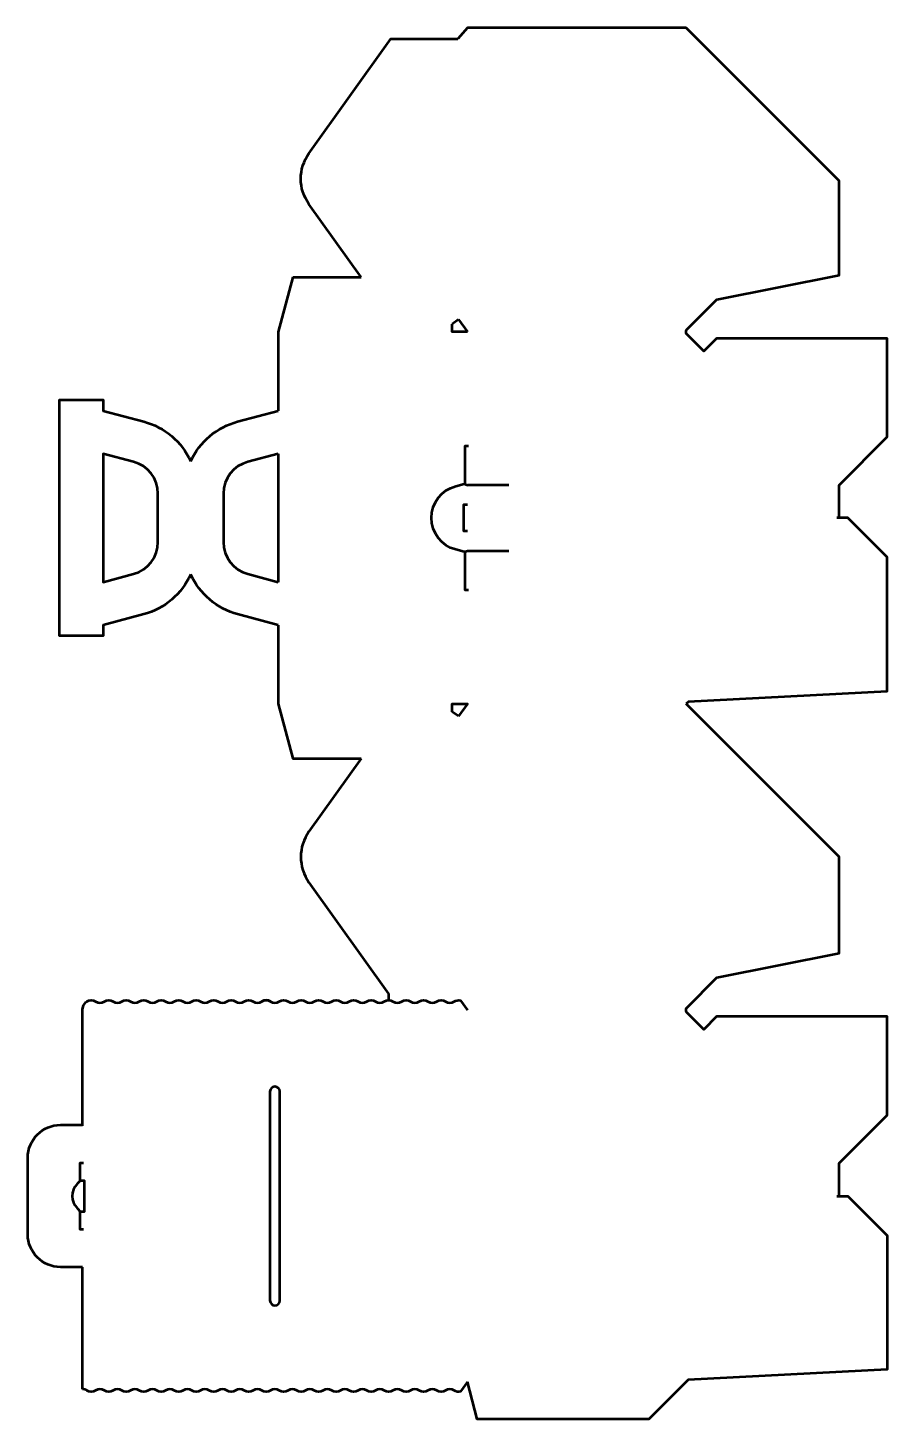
# Model space of a CAD drawing. Header units: centimetres. Extents: x -6 to 6, y -9.7 to 9.7.
import ezdxf

# ---------------------------------------------------------------- set-up
doc = ezdxf.new("R2010")
doc.units = ezdxf.units.CM
doc.header["$MEASUREMENT"] = 0
doc.layers.add('Camada 1', color=7, linetype='Continuous')

msp = doc.modelspace()

# ---------------------------------------------------------------- linework, layer by layer
at = {"layer": 'Camada 1', "lineweight": 53}
for points, knots in [([(3.1924, 9.71485), (3.1924, 9.71485), (0.13955, 9.71485), (0.13955, 9.71485), (0.13955, 9.71485), (0.13955, 9.71485), (0.0065, 9.56208), (0.0065, 9.56208)], [0, 0, 0, 0, 0.33333333, 0.33333333, 0.33333333, 0.33333333, 1, 1, 1, 1]), ([(3.1924, 5.4735), (3.1924, 5.48408), (3.19655, 5.49411), (3.20402, 5.50165), (3.20402, 5.50165), (3.20402, 5.50165), (3.62373, 5.92117), (3.62373, 5.92117), (3.62373, 5.92117), (3.62373, 5.92117), (5.33085, 6.26264), (5.33085, 6.26264), (5.33085, 6.26264), (5.33085, 6.26264), (5.33085, 7.5763), (5.33085, 7.5763), (5.33085, 7.5763), (5.33085, 7.5763), (3.1924, 9.71485), (3.1924, 9.71485)], [0, 0, 0, 0, 0.16666667, 0.16666667, 0.16666667, 0.16666667, 0.33333333, 0.33333333, 0.33333333, 0.33333333, 0.5, 0.5, 0.5, 0.5, 0.66666667, 0.66666667, 0.66666667, 0.66666667, 1, 1, 1, 1]), ([(-1.34664, 6.23214), (-1.34664, 6.23214), (-2.07496, 7.25174), (-2.07496, 7.25174), (-2.07496, 7.25174), (-2.22667, 7.46428), (-2.22667, 7.74963), (-2.07496, 7.96196), (-2.07496, 7.96196), (-2.07496, 7.96196), (-0.93201, 9.56208), (-0.93201, 9.56208), (-0.93201, 9.56208), (-0.93201, 9.56208), (0.00652, 9.56208), (0.00652, 9.56208)], [0, 0, 0, 0, 0.2, 0.2, 0.2, 0.2, 0.4, 0.4, 0.4, 0.4, 0.6, 0.6, 0.6, 0.6, 1, 1, 1, 1]), ([(-2.30041, 6.23214), (-2.30041, 6.23214), (-2.50509, 5.46845), (-2.50509, 5.46845), (-2.50509, 5.46845), (-2.50509, 5.46845), (-2.50509, 4.3686), (-2.50509, 4.3686)], [0, 0, 0, 0, 0.33333333, 0.33333333, 0.33333333, 0.33333333, 1, 1, 1, 1]), ([(0.13744, 5.46845), (0.13744, 5.46845), (-0.0764, 5.46845), (-0.0764, 5.46845), (-0.0764, 5.46845), (-0.0764, 5.46845), (-0.0764, 5.57841), (-0.0764, 5.57841)], [0, 0, 0, 0, 0.33333333, 0.33333333, 0.33333333, 0.33333333, 1, 1, 1, 1]), ([(5.33089, 2.87175), (5.33089, 2.87175), (5.33089, 3.32985), (5.33089, 3.32985), (5.33089, 3.32985), (5.33089, 3.32985), (6.00301, 4.00202), (6.00301, 4.00202), (6.00301, 4.00202), (6.00301, 4.00202), (6.00301, 5.37672), (6.00301, 5.37672), (6.00301, 5.37672), (6.00301, 5.37672), (3.61928, 5.37672), (3.61928, 5.37672), (3.61928, 5.37672), (3.61928, 5.37672), (3.44082, 5.19836), (3.44082, 5.19836), (3.44082, 5.19836), (3.44082, 5.19836), (3.20404, 5.43514), (3.20404, 5.43514), (3.20404, 5.43514), (3.19658, 5.44271), (3.19242, 5.45273), (3.19242, 5.46329), (3.19242, 5.46329), (3.19242, 5.46329), (3.19242, 5.4735), (3.19242, 5.4735)], [0, 0, 0, 0, 0.11111111, 0.11111111, 0.11111111, 0.11111111, 0.22222222, 0.22222222, 0.22222222, 0.22222222, 0.33333333, 0.33333333, 0.33333333, 0.33333333, 0.44444444, 0.44444444, 0.44444444, 0.44444444, 0.55555556, 0.55555556, 0.55555556, 0.55555556, 0.66666667, 0.66666667, 0.66666667, 0.66666667, 0.77777778, 0.77777778, 0.77777778, 0.77777778, 1, 1, 1, 1]), ([(-3.72709, 2.08033), (-3.85221, 1.80731), (-4.09261, 1.60424), (-4.38267, 1.5265), (-4.38267, 1.5265), (-4.38267, 1.5265), (-4.94909, 1.37473), (-4.94909, 1.37473), (-4.94909, 1.37473), (-4.94909, 1.37473), (-4.94909, 1.22196), (-4.94909, 1.22196), (-4.94909, 1.22196), (-4.94909, 1.22196), (-5.56007, 1.22197), (-5.56007, 1.22197), (-5.56007, 1.22197), (-5.56007, 1.22197), (-5.56007, 4.52137), (-5.56007, 4.52137), (-5.56007, 4.52137), (-5.56007, 4.52137), (-4.9491, 4.52137), (-4.9491, 4.52137), (-4.9491, 4.52137), (-4.9491, 4.52137), (-4.9491, 4.3686), (-4.9491, 4.3686), (-4.9491, 4.3686), (-4.9491, 4.3686), (-4.38268, 4.21678), (-4.38268, 4.21678), (-4.38268, 4.21678), (-4.09262, 4.13905), (-3.85222, 3.93614), (-3.7271, 3.66303)], [0, 0, 0, 0, 0.1, 0.1, 0.1, 0.1, 0.2, 0.2, 0.2, 0.2, 0.3, 0.3, 0.3, 0.3, 0.4, 0.4, 0.4, 0.4, 0.5, 0.5, 0.5, 0.5, 0.6, 0.6, 0.6, 0.6, 0.7, 0.7, 0.7, 0.7, 0.8, 0.8, 0.8, 0.8, 1, 1, 1, 1]), ([(-3.72709, 3.66304), (-3.60205, 3.93614), (-3.36165, 4.13903), (-3.07156, 4.21679), (-3.07156, 4.21679), (-3.07156, 4.21679), (-2.50509, 4.36861), (-2.50509, 4.36861)], [0, 0, 0, 0, 0.33333333, 0.33333333, 0.33333333, 0.33333333, 1, 1, 1, 1]), ([(-4.1853, 3.21139), (-4.1853, 3.21139), (-4.1853, 2.53194), (-4.1853, 2.53194), (-4.1853, 2.53194), (-4.1853, 2.32451), (-4.32458, 2.14303), (-4.52503, 2.08929), (-4.52503, 2.08929), (-4.52503, 2.08929), (-4.94908, 1.97568), (-4.94908, 1.97568), (-4.94908, 1.97568), (-4.94908, 1.97568), (-4.94908, 3.76768), (-4.94908, 3.76768), (-4.94908, 3.76768), (-4.94908, 3.76768), (-4.52503, 3.65401), (-4.52503, 3.65401), (-4.52503, 3.65401), (-4.32457, 3.60036), (-4.1853, 3.41875), (-4.1853, 3.21139)], [0, 0, 0, 0, 0.14285714, 0.14285714, 0.14285714, 0.14285714, 0.28571429, 0.28571429, 0.28571429, 0.28571429, 0.42857143, 0.42857143, 0.42857143, 0.42857143, 0.57142857, 0.57142857, 0.57142857, 0.57142857, 0.71428571, 0.71428571, 0.71428571, 0.71428571, 1, 1, 1, 1]), ([(-2.50509, 3.76765), (-2.50509, 3.76765), (-2.92916, 3.65398), (-2.92916, 3.65398), (-2.92916, 3.65398), (-3.12956, 3.60035), (-3.26889, 3.41874), (-3.26889, 3.21138), (-3.26889, 3.21138), (-3.26889, 3.21138), (-3.26889, 2.53193), (-3.26889, 2.53193), (-3.26889, 2.53193), (-3.26889, 2.3245), (-3.12956, 2.14302), (-2.92916, 2.08928), (-2.92916, 2.08928), (-2.92916, 2.08928), (-2.50509, 1.97567), (-2.50509, 1.97567)], [0, 0, 0, 0, 0.16666667, 0.16666667, 0.16666667, 0.16666667, 0.33333333, 0.33333333, 0.33333333, 0.33333333, 0.5, 0.5, 0.5, 0.5, 0.66666667, 0.66666667, 0.66666667, 0.66666667, 1, 1, 1, 1]), ([(0.10685, 3.34014), (0.10685, 3.34014), (0.10685, 3.87978), (0.10685, 3.87978), (0.10685, 3.87978), (0.10685, 3.87978), (0.15278, 3.87978), (0.15278, 3.87978)], [0, 0, 0, 0, 0.33333333, 0.33333333, 0.33333333, 0.33333333, 1, 1, 1, 1]), ([(0.09164, 2.39822), (0.09164, 2.39822), (-0.02359, 2.42902), (-0.02359, 2.42902), (-0.02359, 2.42902), (-0.22401, 2.48262), (-0.36326, 2.66429), (-0.36326, 2.87172), (-0.36326, 2.87172), (-0.36326, 3.0791), (-0.22401, 3.26063), (-0.02359, 3.31429), (-0.02359, 3.31429), (-0.02359, 3.31429), (0.09164, 3.34519), (0.09164, 3.34519), (0.09164, 3.34519), (0.09164, 3.34519), (0.13741, 3.32982), (0.13741, 3.32982)], [0, 0, 0, 0, 0.16666667, 0.16666667, 0.16666667, 0.16666667, 0.33333333, 0.33333333, 0.33333333, 0.33333333, 0.5, 0.5, 0.5, 0.5, 0.66666667, 0.66666667, 0.66666667, 0.66666667, 1, 1, 1, 1]), ([(0.13744, 3.05495), (0.13744, 3.05495), (0.08394, 3.05495), (0.08394, 3.05495), (0.08394, 3.05495), (0.08394, 3.05495), (0.08394, 2.68834), (0.08394, 2.68834), (0.08394, 2.68834), (0.08394, 2.68834), (0.13744, 2.68834), (0.13744, 2.68834)], [0, 0, 0, 0, 0.25, 0.25, 0.25, 0.25, 0.5, 0.5, 0.5, 0.5, 1, 1, 1, 1]), ([(3.2229, 0.30547), (3.2229, 0.30547), (6.00301, 0.4511), (6.00301, 0.4511), (6.00301, 0.4511), (6.00301, 0.4511), (6.00301, 2.32171), (6.00301, 2.32171), (6.00301, 2.32171), (6.00301, 2.32171), (5.45316, 2.87175), (5.45316, 2.87175), (5.45316, 2.87175), (5.45316, 2.87175), (5.30031, 2.87175), (5.30031, 2.87175)], [0, 0, 0, 0, 0.2, 0.2, 0.2, 0.2, 0.4, 0.4, 0.4, 0.4, 0.6, 0.6, 0.6, 0.6, 1, 1, 1, 1]), ([(0.15278, 1.8635), (0.15278, 1.8635), (0.10685, 1.8635), (0.10685, 1.8635), (0.10685, 1.8635), (0.10685, 1.8635), (0.10685, 2.40328), (0.10685, 2.40328)], [0, 0, 0, 0, 0.33333333, 0.33333333, 0.33333333, 0.33333333, 1, 1, 1, 1]), ([(-2.50509, 1.37474), (-2.50509, 1.37474), (-3.07156, 1.52651), (-3.07156, 1.52651), (-3.07156, 1.52651), (-3.36168, 1.60424), (-3.60208, 1.80731), (-3.72709, 2.08034)], [0, 0, 0, 0, 0.33333333, 0.33333333, 0.33333333, 0.33333333, 1, 1, 1, 1]), ([(-2.50509, 1.37474), (-2.50509, 1.37474), (-2.50509, 0.27492), (-2.50509, 0.27492), (-2.50509, 0.27492), (-2.50509, 0.27492), (-2.30041, -0.48883), (-2.30041, -0.48883), (-2.30041, -0.48883), (-2.30041, -0.48883), (-1.34664, -0.48883), (-1.34664, -0.48883)], [0, 0, 0, 0, 0.25, 0.25, 0.25, 0.25, 0.5, 0.5, 0.5, 0.5, 1, 1, 1, 1]), ([(-0.0764, 0.16482), (-0.0764, 0.16482), (-0.0764, 0.27492), (-0.0764, 0.27492), (-0.0764, 0.27492), (-0.0764, 0.27492), (0.13744, 0.27492), (0.13744, 0.27492), (0.13744, 0.27492), (0.13744, 0.27492), (0.01319, 0.10098), (0.01319, 0.10098)], [0, 0, 0, 0, 0.25, 0.25, 0.25, 0.25, 0.5, 0.5, 0.5, 0.5, 1, 1, 1, 1]), ([(3.1924, -3.99686), (3.1924, -3.98638), (3.19655, -3.9763), (3.20402, -3.96879), (3.20402, -3.96879), (3.20402, -3.96879), (3.62373, -3.54921), (3.62373, -3.54921), (3.62373, -3.54921), (3.62373, -3.54921), (5.33085, -3.20777), (5.33085, -3.20777), (5.33085, -3.20777), (5.33085, -3.20777), (5.33084, -1.86358), (5.33084, -1.86358), (5.33084, -1.86358), (5.33084, -1.86358), (3.19237, 0.27491), (3.19237, 0.27491)], [0, 0, 0, 0, 0.16666667, 0.16666667, 0.16666667, 0.16666667, 0.33333333, 0.33333333, 0.33333333, 0.33333333, 0.5, 0.5, 0.5, 0.5, 0.66666667, 0.66666667, 0.66666667, 0.66666667, 1, 1, 1, 1]), ([(-1.34664, -0.48883), (-1.34664, -0.48883), (-2.07496, -1.50843), (-2.07496, -1.50843), (-2.07496, -1.50843), (-2.22667, -1.72081), (-2.22667, -2.00619), (-2.07496, -2.2187), (-2.07496, -2.2187), (-2.07496, -2.2187), (-0.96241, -3.77633), (-0.96241, -3.77633), (-0.96241, -3.77633), (-0.96241, -3.77633), (-0.96241, -3.8646), (-0.96241, -3.8646)], [0, 0, 0, 0, 0.2, 0.2, 0.2, 0.2, 0.4, 0.4, 0.4, 0.4, 0.6, 0.6, 0.6, 0.6, 1, 1, 1, 1]), ([(-5.23935, -5.61788), (-5.23935, -5.61788), (-5.23935, -3.9903), (-5.23935, -3.9903), (-5.23935, -3.9903), (-5.21747, -3.90272), (-5.19617, -3.89608), (-5.17823, -3.88367), (-5.17823, -3.88367), (-5.14151, -3.85816), (-5.0928, -3.85816), (-5.05602, -3.88367), (-5.05602, -3.88367), (-5.01919, -3.90915), (-4.97051, -3.90915), (-4.93381, -3.88367), (-4.93381, -3.88367), (-4.89706, -3.85816), (-4.84838, -3.85816), (-4.81155, -3.88367), (-4.81155, -3.88367), (-4.77485, -3.90915), (-4.72617, -3.90915), (-4.68942, -3.88367), (-4.68942, -3.88367), (-4.65259, -3.85816), (-4.60399, -3.85816), (-4.56721, -3.88367), (-4.56721, -3.88367), (-4.53046, -3.90915), (-4.48183, -3.90915), (-4.44503, -3.88367), (-4.44503, -3.88367), (-4.40828, -3.85816), (-4.35954, -3.85816), (-4.32279, -3.88367), (-4.32279, -3.88367), (-4.28607, -3.90915), (-4.23741, -3.90915), (-4.20058, -3.88367), (-4.20058, -3.88367), (-4.16383, -3.85816), (-4.1152, -3.85816), (-4.07845, -3.88367), (-4.07845, -3.88367), (-4.0417, -3.90915), (-3.99296, -3.90915), (-3.95627, -3.88367), (-3.95627, -3.88367), (-3.91944, -3.85816), (-3.87084, -3.85816), (-3.83401, -3.88367), (-3.83401, -3.88367), (-3.79731, -3.90915), (-3.74858, -3.90915), (-3.71183, -3.88367), (-3.71183, -3.88367), (-3.67508, -3.85816), (-3.62634, -3.85816), (-3.58962, -3.88367), (-3.58962, -3.88367), (-3.55287, -3.90915), (-3.50419, -3.90915), (-3.46738, -3.88367), (-3.46738, -3.88367), (-3.43066, -3.85816), (-3.382, -3.85816), (-3.34525, -3.88367), (-3.34525, -3.88367), (-3.30855, -3.90915), (-3.25982, -3.90915), (-3.22307, -3.88367), (-3.22307, -3.88367), (-3.18632, -3.85816), (-3.13769, -3.85816), (-3.10086, -3.88367), (-3.10086, -3.88367), (-3.06411, -3.90915), (-3.01543, -3.90915), (-2.97873, -3.88367), (-2.97873, -3.88367), (-2.94198, -3.85816), (-2.89322, -3.85816), (-2.85647, -3.88367), (-2.85647, -3.88367), (-2.81964, -3.90915), (-2.77104, -3.90915), (-2.73415, -3.88367), (-2.73415, -3.88367), (-2.69743, -3.85816), (-2.64877, -3.85816), (-2.61204, -3.88367), (-2.61204, -3.88367), (-2.57529, -3.90915), (-2.52661, -3.90915), (-2.4898, -3.88367), (-2.4898, -3.88367), (-2.4531, -3.85816), (-2.40442, -3.85816), (-2.36762, -3.88367), (-2.36762, -3.88367), (-2.33087, -3.90915), (-2.28224, -3.90915), (-2.24549, -3.88367), (-2.24549, -3.88367), (-2.20874, -3.85816), (-2.15998, -3.85816), (-2.12328, -3.88367), (-2.12328, -3.88367), (-2.08653, -3.90915), (-2.03779, -3.90915), (-2.00102, -3.88367), (-2.00102, -3.88367), (-1.96432, -3.85816), (-1.91553, -3.85816), (-1.87881, -3.88367), (-1.87881, -3.88367), (-1.84206, -3.90915), (-1.79343, -3.90915), (-1.75668, -3.88367), (-1.75668, -3.88367), (-1.71988, -3.85816), (-1.67119, -3.85816), (-1.63439, -3.88367), (-1.63439, -3.88367), (-1.59767, -3.90915), (-1.54901, -3.90915), (-1.51226, -3.88367), (-1.51226, -3.88367), (-1.47554, -3.85816), (-1.42675, -3.85816), (-1.39005, -3.88367), (-1.39005, -3.88367), (-1.3533, -3.90915), (-1.30456, -3.90915), (-1.26787, -3.88367), (-1.26787, -3.88367), (-1.23112, -3.85816), (-1.18244, -3.85816), (-1.14574, -3.88367), (-1.14574, -3.88367), (-1.10891, -3.90915), (-1.06023, -3.90915), (-1.02348, -3.88367), (-1.02348, -3.88367), (-0.98678, -3.85816), (-0.93805, -3.85816), (-0.9013, -3.88367), (-0.9013, -3.88367), (-0.86455, -3.90915), (-0.81581, -3.90915), (-0.77909, -3.88367), (-0.77909, -3.88367), (-0.74223, -3.85816), (-0.6936, -3.85816), (-0.65696, -3.88367), (-0.65696, -3.88367), (-0.62013, -3.90915), (-0.57147, -3.90915), (-0.53464, -3.88367), (-0.53464, -3.88367), (-0.49789, -3.85816), (-0.44926, -3.85816), (-0.41238, -3.88367), (-0.41238, -3.88367), (-0.37568, -3.90915), (-0.327, -3.90915), (-0.2903, -3.88367), (-0.2903, -3.88367), (-0.25355, -3.85816), (-0.20479, -3.85816), (-0.16801, -3.88367), (-0.16801, -3.88367), (-0.13134, -3.90915), (-0.08263, -3.90915), (-0.04583, -3.88367), (-0.04583, -3.88367), (-0.02032, -3.866), (0.01158, -3.86025), (0.04164, -3.8679), (0.04164, -3.8679), (0.04164, -3.8679), (0.13745, -4.00204), (0.13745, -4.00204)], [0, 0, 0, 0, 0.0212766, 0.0212766, 0.0212766, 0.0212766, 0.04255319, 0.04255319, 0.04255319, 0.04255319, 0.06382979, 0.06382979, 0.06382979, 0.06382979, 0.08510638, 0.08510638, 0.08510638, 0.08510638, 0.10638298, 0.10638298, 0.10638298, 0.10638298, 0.12765957, 0.12765957, 0.12765957, 0.12765957, 0.14893617, 0.14893617, 0.14893617, 0.14893617, 0.17021277, 0.17021277, 0.17021277, 0.17021277, 0.19148936, 0.19148936, 0.19148936, 0.19148936, 0.21276596, 0.21276596, 0.21276596, 0.21276596, 0.23404255, 0.23404255, 0.23404255, 0.23404255, 0.25531915, 0.25531915, 0.25531915, 0.25531915, 0.27659574, 0.27659574, 0.27659574, 0.27659574, 0.29787234, 0.29787234, 0.29787234, 0.29787234, 0.31914894, 0.31914894, 0.31914894, 0.31914894, 0.34042553, 0.34042553, 0.34042553, 0.34042553, 0.36170213, 0.36170213, 0.36170213, 0.36170213, 0.38297872, 0.38297872, 0.38297872, 0.38297872, 0.40425532, 0.40425532, 0.40425532, 0.40425532, 0.42553191, 0.42553191, 0.42553191, 0.42553191, 0.44680851, 0.44680851, 0.44680851, 0.44680851, 0.46808511, 0.46808511, 0.46808511, 0.46808511, 0.4893617, 0.4893617, 0.4893617, 0.4893617, 0.5106383, 0.5106383, 0.5106383, 0.5106383, 0.53191489, 0.53191489, 0.53191489, 0.53191489, 0.55319149, 0.55319149, 0.55319149, 0.55319149, 0.57446809, 0.57446809, 0.57446809, 0.57446809, 0.59574468, 0.59574468, 0.59574468, 0.59574468, 0.61702128, 0.61702128, 0.61702128, 0.61702128, 0.63829787, 0.63829787, 0.63829787, 0.63829787, 0.65957447, 0.65957447, 0.65957447, 0.65957447, 0.68085106, 0.68085106, 0.68085106, 0.68085106, 0.70212766, 0.70212766, 0.70212766, 0.70212766, 0.72340426, 0.72340426, 0.72340426, 0.72340426, 0.74468085, 0.74468085, 0.74468085, 0.74468085, 0.76595745, 0.76595745, 0.76595745, 0.76595745, 0.78723404, 0.78723404, 0.78723404, 0.78723404, 0.80851064, 0.80851064, 0.80851064, 0.80851064, 0.82978723, 0.82978723, 0.82978723, 0.82978723, 0.85106383, 0.85106383, 0.85106383, 0.85106383, 0.87234043, 0.87234043, 0.87234043, 0.87234043, 0.89361702, 0.89361702, 0.89361702, 0.89361702, 0.91489362, 0.91489362, 0.91489362, 0.91489362, 0.93617021, 0.93617021, 0.93617021, 0.93617021, 0.95744681, 0.95744681, 0.95744681, 0.95744681, 1, 1, 1, 1]), ([(5.33089, -6.59883), (5.33089, -6.59883), (5.33089, -6.14052), (5.33089, -6.14052), (5.33089, -6.14052), (5.33089, -6.14052), (6.00301, -5.46845), (6.00301, -5.46845), (6.00301, -5.46845), (6.00301, -5.46845), (6.00301, -4.09367), (6.00301, -4.09367), (6.00301, -4.09367), (6.00301, -4.09367), (3.61928, -4.09367), (3.61928, -4.09367), (3.61928, -4.09367), (3.61928, -4.09367), (3.44082, -4.27213), (3.44082, -4.27213), (3.44082, -4.27213), (3.44082, -4.27213), (3.20404, -4.03535), (3.20404, -4.03535), (3.20404, -4.03535), (3.19658, -4.02786), (3.19242, -4.01776), (3.19242, -4.00722), (3.19242, -4.00722), (3.19242, -4.00722), (3.19242, -3.99687), (3.19242, -3.99687)], [0, 0, 0, 0, 0.11111111, 0.11111111, 0.11111111, 0.11111111, 0.22222222, 0.22222222, 0.22222222, 0.22222222, 0.33333333, 0.33333333, 0.33333333, 0.33333333, 0.44444444, 0.44444444, 0.44444444, 0.44444444, 0.55555556, 0.55555556, 0.55555556, 0.55555556, 0.66666667, 0.66666667, 0.66666667, 0.66666667, 0.77777778, 0.77777778, 0.77777778, 0.77777778, 1, 1, 1, 1]), ([(-2.61971, -8.05755), (-2.61971, -8.05755), (-2.61971, -5.13997), (-2.61971, -5.13997), (-2.61971, -5.13997), (-2.61971, -5.102), (-2.58883, -5.07123), (-2.55094, -5.07123), (-2.55094, -5.07123), (-2.51303, -5.07123), (-2.48228, -5.102), (-2.48228, -5.13997), (-2.48228, -5.13997), (-2.48228, -5.13997), (-2.48228, -8.05756), (-2.48228, -8.05756), (-2.48228, -8.05756), (-2.48228, -8.09545), (-2.51302, -8.12633), (-2.55094, -8.12633), (-2.55094, -8.12633), (-2.58883, -8.12632), (-2.61971, -8.09544), (-2.61971, -8.05755)], [0, 0, 0, 0, 0.14285714, 0.14285714, 0.14285714, 0.14285714, 0.28571429, 0.28571429, 0.28571429, 0.28571429, 0.42857143, 0.42857143, 0.42857143, 0.42857143, 0.57142857, 0.57142857, 0.57142857, 0.57142857, 0.71428571, 0.71428571, 0.71428571, 0.71428571, 1, 1, 1, 1]), ([(-5.23935, -7.5917), (-5.23935, -7.5917), (-5.54491, -7.5917), (-5.54491, -7.5917), (-5.54491, -7.5917), (-5.79793, -7.5917), (-6.00301, -7.38647), (-6.00301, -7.13334), (-6.00301, -7.13334), (-6.00301, -7.13334), (-6.00301, -6.06416), (-6.00301, -6.06416), (-6.00301, -6.06416), (-6.00301, -5.81109), (-5.79793, -5.60601), (-5.54491, -5.60601), (-5.54491, -5.60601), (-5.54491, -5.60601), (-5.23935, -5.606), (-5.23935, -5.606)], [0, 0, 0, 0, 0.16666667, 0.16666667, 0.16666667, 0.16666667, 0.33333333, 0.33333333, 0.33333333, 0.33333333, 0.5, 0.5, 0.5, 0.5, 0.66666667, 0.66666667, 0.66666667, 0.66666667, 1, 1, 1, 1]), ([(-5.22405, -7.06473), (-5.22405, -7.06473), (-5.2699, -7.06473), (-5.2699, -7.06473), (-5.2699, -7.06473), (-5.2699, -7.06473), (-5.2699, -6.81266), (-5.2699, -6.81266), (-5.2699, -6.81266), (-5.2699, -6.81266), (-5.20876, -6.81266), (-5.20876, -6.81266), (-5.20876, -6.81266), (-5.20876, -6.81266), (-5.20876, -6.38499), (-5.20876, -6.38499), (-5.20876, -6.38499), (-5.20876, -6.38499), (-5.2699, -6.38499), (-5.2699, -6.38499), (-5.2699, -6.38499), (-5.2699, -6.38499), (-5.2699, -6.1329), (-5.2699, -6.1329), (-5.2699, -6.1329), (-5.2699, -6.1329), (-5.22405, -6.1329), (-5.22405, -6.1329)], [0, 0, 0, 0, 0.125, 0.125, 0.125, 0.125, 0.25, 0.25, 0.25, 0.25, 0.375, 0.375, 0.375, 0.375, 0.5, 0.5, 0.5, 0.5, 0.625, 0.625, 0.625, 0.625, 0.75, 0.75, 0.75, 0.75, 1, 1, 1, 1]), ([(-5.2699, -6.38499), (-5.2699, -6.38499), (-5.31096, -6.42603), (-5.31096, -6.42603), (-5.31096, -6.42603), (-5.40632, -6.52147), (-5.40632, -6.67622), (-5.31096, -6.77158), (-5.31096, -6.77158), (-5.31096, -6.77158), (-5.2699, -6.8127), (-5.2699, -6.8127)], [0, 0, 0, 0, 0.25, 0.25, 0.25, 0.25, 0.5, 0.5, 0.5, 0.5, 1, 1, 1, 1]), ([(5.30031, -6.59883), (5.30031, -6.59883), (5.45316, -6.59883), (5.45316, -6.59883), (5.45316, -6.59883), (5.45316, -6.59883), (6.00301, -7.14866), (6.00301, -7.14866), (6.00301, -7.14866), (6.00301, -7.14866), (6.00301, -9.01926), (6.00301, -9.01926), (6.00301, -9.01926), (6.00301, -9.01926), (3.2229, -9.16489), (3.2229, -9.16489), (3.2229, -9.16489), (3.2229, -9.16489), (3.1924, -9.1955), (3.1924, -9.1955)], [0, 0, 0, 0, 0.16666667, 0.16666667, 0.16666667, 0.16666667, 0.33333333, 0.33333333, 0.33333333, 0.33333333, 0.5, 0.5, 0.5, 0.5, 0.66666667, 0.66666667, 0.66666667, 0.66666667, 1, 1, 1, 1]), ([(0.13744, -9.1955), (0.13744, -9.1955), (0.04163, -9.32975), (0.04163, -9.32975), (0.04163, -9.32975), (0.01157, -9.33732), (-0.02034, -9.33155), (-0.04584, -9.31385), (-0.04584, -9.31385), (-0.08264, -9.28834), (-0.13133, -9.28834), (-0.16802, -9.31385), (-0.16802, -9.31385), (-0.2048, -9.33933), (-0.25353, -9.33933), (-0.29031, -9.31385), (-0.29031, -9.31385), (-0.32701, -9.28834), (-0.37569, -9.28834), (-0.41239, -9.31385), (-0.41239, -9.31385), (-0.44927, -9.33933), (-0.4979, -9.33933), (-0.53465, -9.31385), (-0.53465, -9.31385), (-0.57148, -9.28834), (-0.62014, -9.28834), (-0.65697, -9.31385), (-0.65697, -9.31385), (-0.69361, -9.33933), (-0.74225, -9.33933), (-0.7791, -9.31385), (-0.7791, -9.31385), (-0.81582, -9.28834), (-0.86453, -9.28834), (-0.90131, -9.31385), (-0.90131, -9.31385), (-0.93806, -9.33933), (-0.9868, -9.33933), (-1.02349, -9.31385), (-1.02349, -9.31385), (-1.06024, -9.28834), (-1.10892, -9.28834), (-1.14575, -9.31385), (-1.14575, -9.31385), (-1.18245, -9.33933), (-1.23113, -9.33933), (-1.26788, -9.31385), (-1.26788, -9.31385), (-1.30458, -9.28834), (-1.35331, -9.28834), (-1.39006, -9.31385), (-1.39006, -9.31385), (-1.42676, -9.33933), (-1.47555, -9.33933), (-1.51227, -9.31385), (-1.51227, -9.31385), (-1.54902, -9.28834), (-1.5977, -9.28834), (-1.6344, -9.31385), (-1.6344, -9.31385), (-1.6712, -9.33933), (-1.71989, -9.33933), (-1.75669, -9.31385), (-1.75669, -9.31385), (-1.79344, -9.28834), (-1.84207, -9.28834), (-1.87882, -9.31385), (-1.87882, -9.31385), (-1.91554, -9.33933), (-1.96433, -9.33933), (-2.00103, -9.31385), (-2.00103, -9.31385), (-2.03778, -9.28834), (-2.08652, -9.28834), (-2.12329, -9.31385), (-2.12329, -9.31385), (-2.15999, -9.33933), (-2.20872, -9.33933), (-2.2455, -9.31385), (-2.2455, -9.31385), (-2.28225, -9.28834), (-2.33088, -9.28834), (-2.36763, -9.31385), (-2.36763, -9.31385), (-2.40446, -9.33933), (-2.45312, -9.33933), (-2.48981, -9.31385), (-2.48981, -9.31385), (-2.52664, -9.28834), (-2.5753, -9.28834), (-2.61205, -9.31385), (-2.61205, -9.31385), (-2.64877, -9.33933), (-2.69743, -9.33933), (-2.73416, -9.31385), (-2.73416, -9.31385), (-2.77102, -9.28834), (-2.81965, -9.28834), (-2.85648, -9.31385), (-2.85648, -9.31385), (-2.89323, -9.33933), (-2.94197, -9.33933), (-2.97874, -9.31385), (-2.97874, -9.31385), (-3.01544, -9.28834), (-3.06412, -9.28834), (-3.10087, -9.31385), (-3.10087, -9.31385), (-3.1377, -9.33933), (-3.1863, -9.33933), (-3.22308, -9.31385), (-3.22308, -9.31385), (-3.25983, -9.28834), (-3.30857, -9.28834), (-3.34526, -9.31385), (-3.34526, -9.31385), (-3.38201, -9.33933), (-3.43069, -9.33933), (-3.46739, -9.31385), (-3.46739, -9.31385), (-3.50422, -9.28834), (-3.55288, -9.28834), (-3.58963, -9.31385), (-3.58963, -9.31385), (-3.62635, -9.33933), (-3.67506, -9.33933), (-3.71184, -9.31385), (-3.71184, -9.31385), (-3.74862, -9.28834), (-3.79733, -9.28834), (-3.83402, -9.31385), (-3.83402, -9.31385), (-3.87085, -9.33933), (-3.91945, -9.33933), (-3.95628, -9.31385), (-3.95628, -9.31385), (-3.99298, -9.28834), (-4.04171, -9.28834), (-4.07846, -9.31385), (-4.07846, -9.31385), (-4.11521, -9.33933), (-4.16384, -9.33933), (-4.20059, -9.31385), (-4.20059, -9.31385), (-4.23742, -9.28834), (-4.28608, -9.28834), (-4.3228, -9.31385), (-4.3228, -9.31385), (-4.35955, -9.33933), (-4.40829, -9.33933), (-4.44504, -9.31385), (-4.44504, -9.31385), (-4.48184, -9.28834), (-4.53047, -9.28834), (-4.56722, -9.31385), (-4.56722, -9.31385), (-4.60397, -9.33933), (-4.6526, -9.33933), (-4.68943, -9.31385), (-4.68943, -9.31385), (-4.72618, -9.28834), (-4.77486, -9.28834), (-4.81156, -9.31385), (-4.81156, -9.31385), (-4.84836, -9.33933), (-4.89705, -9.33933), (-4.93382, -9.31385), (-4.93382, -9.31385), (-4.97052, -9.28834), (-5.0192, -9.28834), (-5.05603, -9.31385), (-5.05603, -9.31385), (-5.09278, -9.33933), (-5.14152, -9.33933), (-5.17824, -9.31385), (-5.17824, -9.31385), (-5.19618, -9.30141), (-5.21748, -9.29483), (-5.23936, -9.29483)], [0, 0, 0, 0, 0.02173913, 0.02173913, 0.02173913, 0.02173913, 0.04347826, 0.04347826, 0.04347826, 0.04347826, 0.06521739, 0.06521739, 0.06521739, 0.06521739, 0.08695652, 0.08695652, 0.08695652, 0.08695652, 0.10869565, 0.10869565, 0.10869565, 0.10869565, 0.13043478, 0.13043478, 0.13043478, 0.13043478, 0.15217391, 0.15217391, 0.15217391, 0.15217391, 0.17391304, 0.17391304, 0.17391304, 0.17391304, 0.19565217, 0.19565217, 0.19565217, 0.19565217, 0.2173913, 0.2173913, 0.2173913, 0.2173913, 0.23913043, 0.23913043, 0.23913043, 0.23913043, 0.26086957, 0.26086957, 0.26086957, 0.26086957, 0.2826087, 0.2826087, 0.2826087, 0.2826087, 0.30434783, 0.30434783, 0.30434783, 0.30434783, 0.32608696, 0.32608696, 0.32608696, 0.32608696, 0.34782609, 0.34782609, 0.34782609, 0.34782609, 0.36956522, 0.36956522, 0.36956522, 0.36956522, 0.39130435, 0.39130435, 0.39130435, 0.39130435, 0.41304348, 0.41304348, 0.41304348, 0.41304348, 0.43478261, 0.43478261, 0.43478261, 0.43478261, 0.45652174, 0.45652174, 0.45652174, 0.45652174, 0.47826087, 0.47826087, 0.47826087, 0.47826087, 0.5, 0.5, 0.5, 0.5, 0.52173913, 0.52173913, 0.52173913, 0.52173913, 0.54347826, 0.54347826, 0.54347826, 0.54347826, 0.56521739, 0.56521739, 0.56521739, 0.56521739, 0.58695652, 0.58695652, 0.58695652, 0.58695652, 0.60869565, 0.60869565, 0.60869565, 0.60869565, 0.63043478, 0.63043478, 0.63043478, 0.63043478, 0.65217391, 0.65217391, 0.65217391, 0.65217391, 0.67391304, 0.67391304, 0.67391304, 0.67391304, 0.69565217, 0.69565217, 0.69565217, 0.69565217, 0.7173913, 0.7173913, 0.7173913, 0.7173913, 0.73913043, 0.73913043, 0.73913043, 0.73913043, 0.76086957, 0.76086957, 0.76086957, 0.76086957, 0.7826087, 0.7826087, 0.7826087, 0.7826087, 0.80434783, 0.80434783, 0.80434783, 0.80434783, 0.82608696, 0.82608696, 0.82608696, 0.82608696, 0.84782609, 0.84782609, 0.84782609, 0.84782609, 0.86956522, 0.86956522, 0.86956522, 0.86956522, 0.89130435, 0.89130435, 0.89130435, 0.89130435, 0.91304348, 0.91304348, 0.91304348, 0.91304348, 0.93478261, 0.93478261, 0.93478261, 0.93478261, 0.95652174, 0.95652174, 0.95652174, 0.95652174, 1, 1, 1, 1]), ([(3.1924, -9.1955), (3.1924, -9.1955), (2.67313, -9.71485), (2.67313, -9.71485), (2.67313, -9.71485), (2.67313, -9.71485), (0.27661, -9.71485), (0.27661, -9.71485), (0.27661, -9.71485), (0.27661, -9.71485), (0.13744, -9.1955), (0.13744, -9.1955)], [0, 0, 0, 0, 0.25, 0.25, 0.25, 0.25, 0.5, 0.5, 0.5, 0.5, 1, 1, 1, 1])]:
    msp.add_open_spline(points, degree=3, knots=knots, dxfattribs=at)
for points in [[(-2.30041, 6.23214), (-2.30041, 6.23214), (-1.34664, 6.23214), (-1.34664, 6.23214)], [(0.01319, 5.64244), (0.01319, 5.64244), (-0.0764, 5.57841), (-0.0764, 5.57841)], [(0.01319, 5.64244), (0.01319, 5.64244), (0.13744, 5.46845), (0.13744, 5.46845)], [(-2.50509, 3.76765), (-2.50509, 3.76765), (-2.50509, 1.97568), (-2.50509, 1.97568)], [(0.71796, 3.32985), (0.71796, 3.32985), (0.13744, 3.32985), (0.13744, 3.32985)], [(0.09164, 2.39822), (0.09164, 2.39822), (0.13744, 2.41346), (0.13744, 2.41346)], [(0.13744, 2.41346), (0.13744, 2.41346), (0.71796, 2.41346), (0.71796, 2.41346)], [(3.23134, 0.30733), (3.23134, 0.30733), (3.1924, 0.27492), (3.1924, 0.27492)], [(0.01319, 0.10098), (0.01319, 0.10098), (-0.0764, 0.16482), (-0.0764, 0.16482)], [(-2.61203, -3.88365), (-2.64875, -3.85814), (-2.69741, -3.85814), (-2.73414, -3.88365)], [(-5.23935, -9.29485), (-5.23935, -9.29485), (-5.23935, -7.5917), (-5.23935, -7.5917)], [(-2.61203, -9.31388), (-2.64875, -9.33936), (-2.69741, -9.33936), (-2.73414, -9.31388)]]:
    msp.add_open_spline(points, degree=3, dxfattribs=at)

doc.saveas('drawing.dxf')
